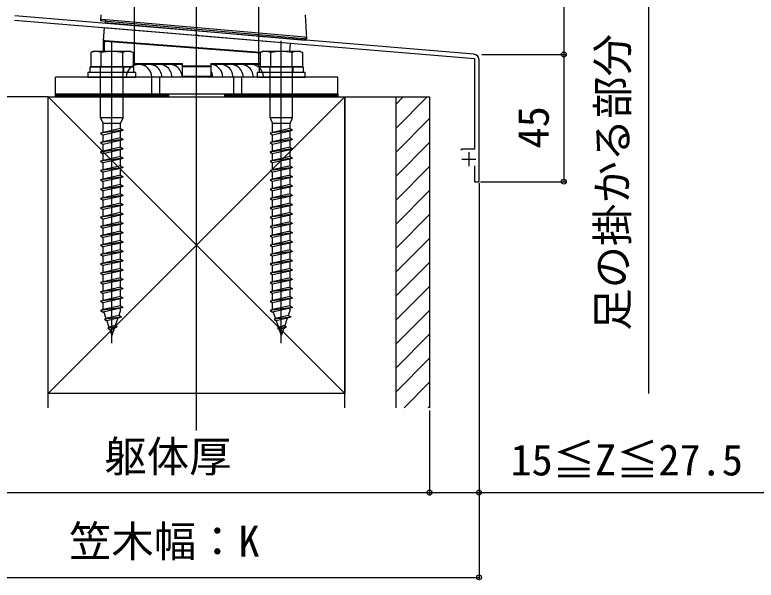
# Model space of a CAD drawing. Units: millimetres, scale not verified. Extents: x -875 to 875, y -1300 to 1293.
# Drawn here: x -674.4 to -411.9, y -229.8 to -29.7 of the extents above; entities that cross this region are included whole.
import ezdxf
from ezdxf.enums import TextEntityAlignment as Align

# ---------------------------------------------------------------- set-up
doc = ezdxf.new("R2010")
doc.units = ezdxf.units.MM
doc.header["$LTSCALE"] = 8
for name, color, linetype in [('0-3_YKK_11', 7, 'Continuous'), ('0-5_YKK_13', 4, 'Continuous'), ('0-6_YKK_D', 6, 'Continuous'), ('0-8_YSS_K', 3, 'Continuous'), ('0-9_YSS_KE', 3, 'Continuous')]:
    doc.layers.add(name, color=color, linetype=linetype)
doc.styles.add('ＭＳ ゴシック', font='')
doc.styles.get('ＭＳ ゴシック').set_extended_font_data('MS Gothic')

msp = doc.modelspace()

# ---------------------------------------------------------------- linework, layer by layer
at = {"layer": '0-3_YKK_11'}
for p, q in [((-511.834, -43.649), (-674.354, -30.105)), ((-513.6, -78.301), (-513.6, -83.301)), ((-516.1, -80.801), (-511.1, -80.801))]:
    msp.add_line(p, q, dxfattribs=at)
for points in [[(-674.478, -31.6), (-610.457, -36.935), (-610.264, -36.831), (-609.716, -36.877), (-609.543, -37.011), (-511.6, -45.173), (-511.6, -77.301), (-516.016, -77.301), (-516.499, -77.672)], [(-511.6, -83.201), (-511.6, -88.801), (-510, -88.801), (-510, -45.642)]]:
    msp.add_lwpolyline(points, dxfattribs=at)
msp.add_arc((-512, -45.642), 2, 360, 85.23635, dxfattribs=at)
at = {"layer": '0-5_YKK_13'}
for p, q in [((-632, -35.14), (-632, 155.699)), ((-588, -38.807), (-588, 155.699)), ((-643.502, -31.845), (-643.502, -31.345)), ((-571.498, -37.644), (-643.502, -31.345)), ((-642.271, -31.953), (-642.228, -31.456)), ((-571, -38.188), (-571.442, -29.749)), ((-643.001, -31.889), (-571.999, -38.101)), ((-642.271, -31.953), (-642.327, -32.592)), ((-571.597, -38.78), (-642.327, -32.592)), ((-642.905, -38.865), (-642.557, -34.26)), ((-642.557, -34.26), (-576.783, -39.741)), ((-632, -47.595), (-632, -35.14)), ((-643, -39.166), (-642.7, -39.166)), ((-643, -42.701), (-643, -39.166)), ((-642.905, -38.865), (-587.389, -43.07)), ((-642.7, -39.166), (-642.7, -42.701)), ((-587.5, -43.363), (-642.335, -39.209)), ((-587.389, -43.07), (-642.312, -38.909)), ((-640, -145.926), (-640, -38.891)), ((-588, -48.279), (-588, -38.807)), ((-580, -145.926), (-580, -38.891)), ((-571.999, -38.101), (-571, -38.188)), ((-571.498, -37.644), (-571.498, -38.144)), ((-577.007, -42.701), (-576.783, -39.741)), ((-646.75, -42.701), (-647.5, -43.134)), ((-647.5, -43.134), (-647.5, -48.201)), ((-633.25, -42.701), (-646.75, -42.701)), ((-643.758, -48.201), (-643.758, -43.134)), ((-636.242, -43.134), (-636.242, -48.201)), ((-633.25, -42.701), (-632.5, -43.134)), ((-632.5, -43.134), (-632.5, -48.201)), ((-586.75, -42.701), (-587.5, -43.134)), ((-587.5, -43.134), (-587.5, -48.201)), ((-573.25, -42.701), (-586.75, -42.701)), ((-583.758, -48.201), (-583.758, -43.134)), ((-576.242, -43.134), (-576.242, -48.201)), ((-573.25, -42.701), (-572.5, -43.134)), ((-572.5, -43.134), (-572.5, -48.201)), ((-632.5, -47.001), (-615, -47.001)), ((-615, -48.101), (-615, -47.001)), ((-605, -47.001), (-605, -48.101)), ((-605, -47.001), (-587.5, -47.001)), ((-632.5, -48.201), (-647.5, -48.201)), ((-644.1, -48.201), (-644.1, -50.201)), ((-644, -66.201), (-644, -48.201)), ((-636, -66.201), (-636, -48.201)), ((-635.9, -48.201), (-635.9, -50.201)), ((-615, -47.301), (-632.5, -47.301)), ((-615, -47.801), (-605, -47.801)), ((-615, -51.501), (-615, -48.101)), ((-605, -48.101), (-615, -48.101)), ((-587.5, -47.301), (-605, -47.301)), ((-605, -48.101), (-605, -51.501)), ((-572.5, -48.201), (-587.5, -48.201)), ((-584.1, -48.201), (-584.1, -50.201)), ((-584, -66.201), (-584, -48.201)), ((-576, -66.201), (-576, -48.201)), ((-575.9, -48.201), (-575.9, -50.201)), ((-560, -51.801), (-660, -51.801)), ((-660, -57.801), (-660, -51.801)), ((-625.914, -51.801), (-625.914, -57.801)), ((-623.086, -51.801), (-623.086, -57.801)), ((-615, -51.501), (-614.7, -51.501)), ((-605.3, -51.801), (-614.7, -51.801)), ((-610, -57.801), (-610, -51.801)), ((-596.914, -51.801), (-596.914, -57.801)), ((-594.086, -51.801), (-594.086, -57.801)), ((-560, -57.801), (-560, -51.801)), ((-560, -57.801), (-660, -57.801)), ((-658.779, -58.801), (-658.379, -58.401)), ((-654.289, -58.801), (-653.889, -58.401)), ((-649.799, -58.801), (-649.399, -58.401)), ((-645.309, -58.801), (-644.909, -58.401)), ((-642.25, -57.801), (-642.25, -58.801)), ((-640.818, -58.801), (-640.418, -58.401)), ((-637.75, -57.801), (-637.75, -58.801)), ((-636.328, -58.801), (-635.928, -58.401)), ((-631.838, -58.801), (-631.438, -58.401)), ((-627.348, -58.801), (-626.948, -58.401)), ((-622.858, -58.801), (-622.458, -58.401)), ((-598.779, -58.801), (-598.379, -58.401)), ((-594.289, -58.801), (-593.889, -58.401)), ((-589.799, -58.801), (-589.399, -58.401)), ((-585.309, -58.801), (-584.909, -58.401)), ((-582.25, -57.801), (-582.25, -58.801)), ((-580.818, -58.801), (-580.418, -58.401)), ((-577.75, -57.801), (-577.75, -58.801)), ((-576.328, -58.801), (-575.928, -58.401)), ((-571.838, -58.801), (-571.438, -58.401)), ((-567.348, -58.801), (-566.948, -58.401)), ((-562.858, -58.801), (-562.458, -58.401)), ((-636, -66.201), (-644, -66.201)), ((-644, -66.201), (-643.1, -68.201)), ((-636.9, -68.201), (-643.1, -68.201)), ((-643.1, -71.379), (-643.1, -68.201)), ((-636.9, -68.201), (-636, -66.201)), ((-636.9, -70.001), (-636.9, -68.201)), ((-576, -66.201), (-584, -66.201)), ((-584, -66.201), (-583.1, -68.201)), ((-576.9, -68.201), (-583.1, -68.201)), ((-583.1, -71.379), (-583.1, -68.201)), ((-576.9, -68.201), (-576, -66.201)), ((-576.9, -70.001), (-576.9, -68.201)), ((-636, -70.601), (-644, -71.679)), ((-576, -70.601), (-584, -71.679)), ((-636.9, -70.901), (-643.1, -72.279)), ((-643.1, -74.679), (-643.1, -72.279)), ((-636.9, -73.301), (-636.9, -70.901)), ((-576.9, -70.901), (-583.1, -72.279)), ((-583.1, -74.679), (-583.1, -72.279)), ((-576.9, -73.301), (-576.9, -70.901)), ((-636, -73.901), (-644, -74.979)), ((-636.9, -74.201), (-643.1, -75.579)), ((-643.1, -77.979), (-643.1, -75.579)), ((-636.9, -76.601), (-636.9, -74.201)), ((-576, -73.901), (-584, -74.979)), ((-576.9, -74.201), (-583.1, -75.579)), ((-583.1, -77.979), (-583.1, -75.579)), ((-576.9, -76.601), (-576.9, -74.201)), ((-636, -77.221), (-644, -78.299)), ((-644, -78.279), (-644, -78.299)), ((-644, -78.299), (-643.1, -78.899)), ((-636.9, -77.521), (-643.1, -78.899)), ((-636.9, -76.601), (-636, -77.201)), ((-636, -77.221), (-636.9, -77.521)), ((-636.9, -79.901), (-636.9, -77.521)), ((-636, -77.201), (-636, -77.221)), ((-576, -77.221), (-584, -78.299)), ((-584, -78.279), (-584, -78.299)), ((-584, -78.299), (-583.1, -78.899)), ((-576.9, -77.521), (-583.1, -78.899)), ((-576.9, -76.601), (-576, -77.201)), ((-576, -77.221), (-576.9, -77.521)), ((-576.9, -79.901), (-576.9, -77.521)), ((-576, -77.201), (-576, -77.221)), ((-636, -80.501), (-644, -81.579)), ((-643.1, -81.279), (-643.1, -78.899)), ((-636.9, -80.801), (-643.1, -82.179)), ((-636.9, -83.201), (-636.9, -80.801)), ((-576, -80.501), (-584, -81.579)), ((-583.1, -81.279), (-583.1, -78.899)), ((-576.9, -80.801), (-583.1, -82.179)), ((-576.9, -83.201), (-576.9, -80.801)), ((-636, -83.801), (-644, -84.879)), ((-643.1, -84.579), (-643.1, -82.179)), ((-576, -83.801), (-584, -84.879)), ((-583.1, -84.579), (-583.1, -82.179)), ((-636.9, -84.101), (-643.1, -85.479)), ((-643.1, -87.879), (-643.1, -85.479)), ((-636.9, -86.501), (-636.9, -84.101)), ((-576.9, -84.101), (-583.1, -85.479)), ((-583.1, -87.879), (-583.1, -85.479)), ((-576.9, -86.501), (-576.9, -84.101)), ((-636, -87.101), (-644, -88.179)), ((-636.9, -87.401), (-643.1, -88.779)), ((-643.1, -91.179), (-643.1, -88.779)), ((-636.9, -89.801), (-636.9, -87.401)), ((-576, -87.101), (-584, -88.179)), ((-576.9, -87.401), (-583.1, -88.779)), ((-583.1, -91.179), (-583.1, -88.779)), ((-576.9, -89.801), (-576.9, -87.401)), ((-636, -90.401), (-644, -91.479)), ((-636.9, -90.701), (-643.1, -92.079)), ((-636.9, -93.101), (-636.9, -90.701)), ((-576, -90.401), (-584, -91.479)), ((-576.9, -90.701), (-583.1, -92.079)), ((-576.9, -93.101), (-576.9, -90.701)), ((-636, -93.701), (-644, -94.779)), ((-643.1, -94.479), (-643.1, -92.079)), ((-636.9, -94.001), (-643.1, -95.379)), ((-636.9, -96.401), (-636.9, -94.001)), ((-576, -93.701), (-584, -94.779)), ((-583.1, -94.479), (-583.1, -92.079)), ((-576.9, -94.001), (-583.1, -95.379)), ((-576.9, -96.401), (-576.9, -94.001)), ((-636, -97.001), (-644, -98.079)), ((-643.1, -97.779), (-643.1, -95.379)), ((-576, -97.001), (-584, -98.079)), ((-583.1, -97.779), (-583.1, -95.379)), ((-636.9, -97.301), (-643.1, -98.679)), ((-643.1, -101.079), (-643.1, -98.679)), ((-636.9, -99.701), (-636.9, -97.301)), ((-636.9, -99.701), (-636, -100.301)), ((-576.9, -97.301), (-583.1, -98.679)), ((-583.1, -101.079), (-583.1, -98.679)), ((-576.9, -99.701), (-576.9, -97.301)), ((-576.9, -99.701), (-576, -100.301)), ((-636, -100.321), (-644, -101.399)), ((-644, -101.379), (-644, -101.399)), ((-644, -101.399), (-643.1, -101.999)), ((-636.9, -100.621), (-643.1, -101.999)), ((-643.1, -104.379), (-643.1, -101.999)), ((-636, -100.321), (-636.9, -100.621)), ((-636.9, -103.001), (-636.9, -100.621)), ((-636, -100.301), (-636, -100.321)), ((-576, -100.321), (-584, -101.399)), ((-584, -101.379), (-584, -101.399)), ((-584, -101.399), (-583.1, -101.999)), ((-576.9, -100.621), (-583.1, -101.999)), ((-583.1, -104.379), (-583.1, -101.999)), ((-576, -100.321), (-576.9, -100.621)), ((-576.9, -103.001), (-576.9, -100.621)), ((-576, -100.301), (-576, -100.321)), ((-636, -103.601), (-644, -104.679)), ((-636.9, -103.901), (-643.1, -105.279)), ((-636.9, -106.301), (-636.9, -103.901)), ((-576, -103.601), (-584, -104.679)), ((-576.9, -103.901), (-583.1, -105.279)), ((-576.9, -106.301), (-576.9, -103.901)), ((-636, -106.901), (-644, -107.979)), ((-643.1, -107.679), (-643.1, -105.279)), ((-636.9, -107.201), (-643.1, -108.579)), ((-636.9, -109.601), (-636.9, -107.201)), ((-576, -106.901), (-584, -107.979)), ((-583.1, -107.679), (-583.1, -105.279)), ((-576.9, -107.201), (-583.1, -108.579)), ((-576.9, -109.601), (-576.9, -107.201)), ((-636, -110.201), (-644, -111.279)), ((-643.1, -110.979), (-643.1, -108.579)), ((-576, -110.201), (-584, -111.279)), ((-583.1, -110.979), (-583.1, -108.579)), ((-636.9, -110.501), (-643.1, -111.879)), ((-643.1, -114.279), (-643.1, -111.879)), ((-636.9, -112.901), (-636.9, -110.501)), ((-576.9, -110.501), (-583.1, -111.879)), ((-583.1, -114.279), (-583.1, -111.879)), ((-576.9, -112.901), (-576.9, -110.501)), ((-636, -113.501), (-644, -114.579)), ((-636.9, -113.801), (-643.1, -115.179)), ((-643.1, -117.579), (-643.1, -115.179)), ((-636.9, -116.201), (-636.9, -113.801)), ((-576, -113.501), (-584, -114.579)), ((-576.9, -113.801), (-583.1, -115.179)), ((-583.1, -117.579), (-583.1, -115.179)), ((-576.9, -116.201), (-576.9, -113.801)), ((-636, -116.801), (-644, -117.879)), ((-636.9, -117.101), (-643.1, -118.479)), ((-636.9, -119.501), (-636.9, -117.101)), ((-576, -116.801), (-584, -117.879)), ((-576.9, -117.101), (-583.1, -118.479)), ((-576.9, -119.501), (-576.9, -117.101)), ((-636, -120.101), (-644, -121.179)), ((-643.1, -120.879), (-643.1, -118.479)), ((-636.9, -120.401), (-643.1, -121.779)), ((-636.9, -122.801), (-636.9, -120.401)), ((-576, -120.101), (-584, -121.179)), ((-583.1, -120.879), (-583.1, -118.479)), ((-576.9, -120.401), (-583.1, -121.779)), ((-576.9, -122.801), (-576.9, -120.401)), ((-643.1, -124.179), (-643.1, -121.779)), ((-583.1, -124.179), (-583.1, -121.779)), ((-636, -123.401), (-644, -124.479)), ((-636.9, -123.701), (-643.1, -125.079)), ((-643.1, -127.479), (-643.1, -125.079)), ((-636.9, -126.101), (-636.9, -123.701)), ((-576, -123.401), (-584, -124.479)), ((-576.9, -123.701), (-583.1, -125.079)), ((-583.1, -127.479), (-583.1, -125.079)), ((-576.9, -126.101), (-576.9, -123.701)), ((-636, -126.701), (-644, -127.779)), ((-636.9, -127.001), (-643.1, -128.379)), ((-643.1, -130.779), (-643.1, -128.379)), ((-636.9, -129.401), (-636.9, -127.001)), ((-576, -126.701), (-584, -127.779)), ((-576.9, -127.001), (-583.1, -128.379)), ((-583.1, -130.779), (-583.1, -128.379)), ((-576.9, -129.401), (-576.9, -127.001)), ((-636, -130.001), (-644, -131.079)), ((-636.9, -130.301), (-643.1, -131.679)), ((-636.9, -132.701), (-636.9, -130.301)), ((-576, -130.001), (-584, -131.079)), ((-576.9, -130.301), (-583.1, -131.679)), ((-576.9, -132.701), (-576.9, -130.301)), ((-636, -133.301), (-644, -134.379)), ((-643.1, -134.079), (-643.1, -131.679)), ((-636.9, -133.601), (-643.1, -134.979)), ((-636.9, -134.198), (-636.9, -133.601)), ((-576, -133.301), (-584, -134.379)), ((-583.1, -134.079), (-583.1, -131.679)), ((-576.9, -133.601), (-583.1, -134.979)), ((-576.9, -134.198), (-576.9, -133.601)), ((-642.85, -134.924), (-642.083, -137.153)), ((-637.572, -136.151), (-642.083, -137.153)), ((-636.9, -134.198), (-637.572, -136.151)), ((-636.564, -136.677), (-637.572, -136.151)), ((-582.85, -134.924), (-582.083, -137.153)), ((-577.572, -136.151), (-582.083, -137.153)), ((-576.9, -134.198), (-577.572, -136.151)), ((-576.564, -136.677), (-577.572, -136.151)), ((-636.564, -136.677), (-642.552, -137.484)), ((-642.083, -137.153), (-642.552, -137.484)), ((-642.552, -137.484), (-641.795, -137.989)), ((-637.908, -137.125), (-641.795, -137.989)), ((-641.795, -137.989), (-641.027, -140.219)), ((-637.908, -137.125), (-638.803, -139.724)), ((-636.564, -136.677), (-637.908, -137.125)), ((-576.564, -136.677), (-582.552, -137.484)), ((-582.083, -137.153), (-582.552, -137.484)), ((-582.552, -137.484), (-581.795, -137.989)), ((-577.908, -137.125), (-581.795, -137.989)), ((-581.795, -137.989), (-581.027, -140.219)), ((-577.908, -137.125), (-578.803, -139.724)), ((-576.564, -136.677), (-577.908, -137.125)), ((-638.11, -140.186), (-641.381, -140.626)), ((-641.027, -140.219), (-641.381, -140.626)), ((-641.381, -140.626), (-640.739, -141.055)), ((-638.803, -139.724), (-641.027, -140.219)), ((-639.138, -140.699), (-640.739, -141.055)), ((-640.739, -141.055), (-640, -143.201)), ((-639.138, -140.699), (-640, -143.201)), ((-638.11, -140.186), (-639.138, -140.699)), ((-638.803, -139.724), (-638.11, -140.186)), ((-578.11, -140.186), (-581.381, -140.626)), ((-581.027, -140.219), (-581.381, -140.626)), ((-581.381, -140.626), (-580.739, -141.055)), ((-578.803, -139.724), (-581.027, -140.219)), ((-579.138, -140.699), (-580.739, -141.055)), ((-580.739, -141.055), (-580, -143.201)), ((-579.138, -140.699), (-580, -143.201)), ((-578.11, -140.186), (-579.138, -140.699)), ((-578.803, -139.724), (-578.11, -140.186))]:
    msp.add_line(p, q, dxfattribs=at)
for points in [[(-643.892, -29.749), (-644, -31.801), (-643.001, -31.889)], [(-642.7, -39.166), (-642.69, -39.105), (-642.681, -39.047), (-642.673, -38.993), (-642.666, -38.947), (-642.66, -38.911), (-642.656, -38.885), (-642.654, -38.872), (-642.654, -38.87)], [(-642.312, -38.909), (-642.397, -38.902), (-642.654, -38.87)], [(-642.335, -39.209), (-642.33, -39.144), (-642.325, -39.083), (-642.321, -39.027), (-642.317, -38.98), (-642.315, -38.944), (-642.313, -38.92), (-642.312, -38.91), (-642.312, -38.909)], [(-571.498, -37.644), (-571.542, -38.141), (-571.597, -38.78)], [(-614.7, -51.501), (-605.3, -51.501), (-605, -51.501)], [(-636.9, -70.001), (-643.1, -71.379), (-644, -71.679), (-643.1, -72.279)], [(-636.9, -70.001), (-636, -70.601), (-636.9, -70.901)], [(-576.9, -70.001), (-583.1, -71.379), (-584, -71.679), (-583.1, -72.279)], [(-576.9, -70.001), (-576, -70.601), (-576.9, -70.901)], [(-636.9, -73.301), (-643.1, -74.679), (-644, -74.979), (-643.1, -75.579)], [(-636.9, -73.301), (-636, -73.901), (-636.9, -74.201)], [(-576.9, -73.301), (-583.1, -74.679), (-584, -74.979), (-583.1, -75.579)], [(-576.9, -73.301), (-576, -73.901), (-576.9, -74.201)], [(-636.9, -76.601), (-643.1, -77.979), (-644, -78.279)], [(-576.9, -76.601), (-583.1, -77.979), (-584, -78.279)], [(-636.9, -79.901), (-643.1, -81.279), (-644, -81.579), (-643.1, -82.179)], [(-636.9, -79.901), (-636, -80.501), (-636.9, -80.801)], [(-576.9, -79.901), (-583.1, -81.279), (-584, -81.579), (-583.1, -82.179)], [(-576.9, -79.901), (-576, -80.501), (-576.9, -80.801)], [(-636.9, -83.201), (-643.1, -84.579), (-644, -84.879), (-643.1, -85.479)], [(-636.9, -83.201), (-636, -83.801), (-636.9, -84.101)], [(-576.9, -83.201), (-583.1, -84.579), (-584, -84.879), (-583.1, -85.479)], [(-576.9, -83.201), (-576, -83.801), (-576.9, -84.101)], [(-636.9, -86.501), (-643.1, -87.879), (-644, -88.179), (-643.1, -88.779)], [(-636.9, -86.501), (-636, -87.101), (-636.9, -87.401)], [(-576.9, -86.501), (-583.1, -87.879), (-584, -88.179), (-583.1, -88.779)], [(-576.9, -86.501), (-576, -87.101), (-576.9, -87.401)], [(-636.9, -89.801), (-643.1, -91.179), (-644, -91.479), (-643.1, -92.079)], [(-636.9, -89.801), (-636, -90.401), (-636.9, -90.701)], [(-576.9, -89.801), (-583.1, -91.179), (-584, -91.479), (-583.1, -92.079)], [(-576.9, -89.801), (-576, -90.401), (-576.9, -90.701)], [(-636.9, -93.101), (-643.1, -94.479), (-644, -94.779), (-643.1, -95.379)], [(-636.9, -93.101), (-636, -93.701), (-636.9, -94.001)], [(-576.9, -93.101), (-583.1, -94.479), (-584, -94.779), (-583.1, -95.379)], [(-576.9, -93.101), (-576, -93.701), (-576.9, -94.001)], [(-636.9, -96.401), (-643.1, -97.779), (-644, -98.079), (-643.1, -98.679)], [(-636.9, -96.401), (-636, -97.001), (-636.9, -97.301)], [(-576.9, -96.401), (-583.1, -97.779), (-584, -98.079), (-583.1, -98.679)], [(-576.9, -96.401), (-576, -97.001), (-576.9, -97.301)], [(-636.9, -99.701), (-643.1, -101.079), (-644, -101.379)], [(-576.9, -99.701), (-583.1, -101.079), (-584, -101.379)], [(-636.9, -103.001), (-643.1, -104.379), (-644, -104.679), (-643.1, -105.279)], [(-636.9, -103.001), (-636, -103.601), (-636.9, -103.901)], [(-576.9, -103.001), (-583.1, -104.379), (-584, -104.679), (-583.1, -105.279)], [(-576.9, -103.001), (-576, -103.601), (-576.9, -103.901)], [(-636.9, -106.301), (-643.1, -107.679), (-644, -107.979), (-643.1, -108.579)], [(-636.9, -106.301), (-636, -106.901), (-636.9, -107.201)], [(-576.9, -106.301), (-583.1, -107.679), (-584, -107.979), (-583.1, -108.579)], [(-576.9, -106.301), (-576, -106.901), (-576.9, -107.201)], [(-636.9, -109.601), (-643.1, -110.979), (-644, -111.279), (-643.1, -111.879)], [(-636.9, -109.601), (-636, -110.201), (-636.9, -110.501)], [(-576.9, -109.601), (-583.1, -110.979), (-584, -111.279), (-583.1, -111.879)], [(-576.9, -109.601), (-576, -110.201), (-576.9, -110.501)], [(-636.9, -112.901), (-643.1, -114.279), (-644, -114.579), (-643.1, -115.179)], [(-636.9, -112.901), (-636, -113.501), (-636.9, -113.801)], [(-576.9, -112.901), (-583.1, -114.279), (-584, -114.579), (-583.1, -115.179)], [(-576.9, -112.901), (-576, -113.501), (-576.9, -113.801)], [(-636.9, -116.201), (-643.1, -117.579), (-644, -117.879), (-643.1, -118.479)], [(-636.9, -116.201), (-636, -116.801), (-636.9, -117.101)], [(-576.9, -116.201), (-583.1, -117.579), (-584, -117.879), (-583.1, -118.479)], [(-576.9, -116.201), (-576, -116.801), (-576.9, -117.101)], [(-636.9, -119.501), (-643.1, -120.879), (-644, -121.179), (-643.1, -121.779)], [(-636.9, -119.501), (-636, -120.101), (-636.9, -120.401)], [(-576.9, -119.501), (-583.1, -120.879), (-584, -121.179), (-583.1, -121.779)], [(-576.9, -119.501), (-576, -120.101), (-576.9, -120.401)], [(-636.9, -122.801), (-643.1, -124.179), (-644, -124.479), (-643.1, -125.079)], [(-636.9, -122.801), (-636, -123.401), (-636.9, -123.701)], [(-576.9, -122.801), (-583.1, -124.179), (-584, -124.479), (-583.1, -125.079)], [(-576.9, -122.801), (-576, -123.401), (-576.9, -123.701)], [(-636.9, -126.101), (-643.1, -127.479), (-644, -127.779), (-643.1, -128.379)], [(-636.9, -126.101), (-636, -126.701), (-636.9, -127.001)], [(-576.9, -126.101), (-583.1, -127.479), (-584, -127.779), (-583.1, -128.379)], [(-576.9, -126.101), (-576, -126.701), (-576.9, -127.001)], [(-636.9, -129.401), (-643.1, -130.779), (-644, -131.079), (-643.1, -131.679)], [(-636.9, -129.401), (-636, -130.001), (-636.9, -130.301)], [(-576.9, -129.401), (-583.1, -130.779), (-584, -131.079), (-583.1, -131.679)], [(-576.9, -129.401), (-576, -130.001), (-576.9, -130.301)], [(-636.9, -132.701), (-643.1, -134.079), (-644, -134.379), (-643.1, -134.979)], [(-636.9, -132.701), (-636, -133.301), (-636.9, -133.601)], [(-576.9, -132.701), (-583.1, -134.079), (-584, -134.379), (-583.1, -134.979)], [(-576.9, -132.701), (-576, -133.301), (-576.9, -133.601)]]:
    msp.add_lwpolyline(points, dxfattribs=at)
for points in [[(-647.7, -48.201), (-632.3, -48.201), (-632.3, -50.201), (-647.7, -50.201)], [(-587.7, -48.201), (-572.3, -48.201), (-572.3, -50.201), (-587.7, -50.201)], [(-648.5, -51.801), (-631.5, -51.801), (-631.5, -50.201), (-648.5, -50.201)], [(-588.5, -51.801), (-571.5, -51.801), (-571.5, -50.201), (-588.5, -50.201)], [(-660, -57.801), (-620, -57.801), (-620, -58.401), (-660, -58.401)], [(-660, -58.401), (-620, -58.401), (-620, -58.801), (-660, -58.801)], [(-600, -57.801), (-560, -57.801), (-560, -58.401), (-600, -58.401)], [(-600, -58.401), (-560, -58.401), (-560, -58.801), (-600, -58.801)]]:
    msp.add_lwpolyline(points, close=True, dxfattribs=at)
for centre, radius, start, end in [((-642.7, -39.166), 0.3, 81.10352, 180), ((-645.629, -46.959), 4.258, 63.93616, 116.06384), ((-640, -59.228), 16.527, 76.85543, 103.14457), ((-634.371, -46.959), 4.258, 63.93616, 116.06384), ((-585.629, -46.959), 4.258, 63.93616, 116.06384), ((-580, -59.228), 16.527, 76.85543, 103.14457), ((-574.371, -46.959), 4.258, 63.93616, 116.06384), ((-630.4, -51.801), 4.5, 0, 180), ((-626.8, -51.801), 4.5, 0, 113.57818), ((-623.2, -51.801), 4.5, 0, 113.57818), ((-619.6, -51.801), 4.5, 0, 113.57818), ((-616, -51.801), 4.5, 77.1604, 113.57818), ((-605.2, -51.801), 4.5, 0, 87.4527), ((-608.8, -51.801), 4.5, 0, 32.38757), ((-601.6, -51.801), 4.5, 0, 113.57818), ((-598, -51.801), 4.5, 0, 113.57818), ((-594.4, -51.801), 4.5, 0, 113.57818), ((-590.8, -51.801), 4.5, 0, 113.57818), ((-614.7, -51.501), 0.3, 180, 270), ((-605.3, -51.501), 0.3, 270, 0)]:
    msp.add_arc(centre, radius, start, end, dxfattribs=at)
msp.add_ellipse((-642.552, -36.852), major_axis=(3.205, -0.794), ratio=0.696506, start_param=4.8377045, end_param=4.9500941, dxfattribs=at)
at = {"layer": '0-6_YKK_D'}
for p, q in [((-480, 31.199), (-480, -43.801)), ((-450, 31.199), (-450, -163.801)), ((-509, -43.801), (-479, -43.801)), ((-509, -43.801), (-479, -43.801)), ((-480, -43.801), (-480, -88.801)), ((-509.5, -88.801), (-479, -88.801)), ((-510, -89.301), (-510, -199.801)), ((-510, -89.301), (-510, -229.801)), ((-527.5, -169.801), (-527.5, -199.801)), ((-527.5, -169.801), (-527.5, -199.801)), ((-692.5, -198.801), (-527.5, -198.801)), ((-710, -228.801), (-510, -228.801))]:
    msp.add_line(p, q, dxfattribs=at)
msp.add_lwpolyline([(-527.5, -198.801), (-510, -198.801), (-383, -198.801)], dxfattribs=at)
for centre in [(-480, -43.801), (-480, -43.801), (-480, -88.801), (-527.5, -198.801), (-527.5, -198.801), (-510, -198.801), (-510, -228.801)]:
    msp.add_circle(centre, 0.875, dxfattribs=at)
at = {"layer": '0-8_YSS_K'}
for p, q in [((-610, -176.801), (-610, 155.699)), ((-662.5, -58.801), (-557.5, -163.801)), ((-557.5, -58.801), (-662.5, -163.801)), ((-662.5, -168.801), (-662.5, -58.801)), ((-557.5, -168.801), (-557.5, -58.801)), ((-539.5, -58.801), (-539.5, -168.801)), ((-528.347, -58.801), (-539.5, -69.955)), ((-536.832, -58.801), (-539.5, -61.469)), ((-527.5, -66.44), (-539.5, -78.44)), ((-527.5, -74.925), (-539.5, -86.925)), ((-527.5, -83.41), (-539.5, -95.41)), ((-527.5, -91.896), (-539.5, -103.896)), ((-527.5, -100.381), (-539.5, -112.381)), ((-527.5, -108.866), (-539.5, -120.866)), ((-527.5, -117.351), (-539.5, -129.351)), ((-527.5, -125.837), (-539.5, -137.837)), ((-527.5, -134.322), (-539.5, -146.322)), ((-527.5, -142.807), (-539.5, -154.807)), ((-527.5, -151.293), (-539.5, -163.293)), ((-527.5, -159.778), (-536.523, -168.801)), ((-527.5, -168.263), (-528.038, -168.801))]:
    msp.add_line(p, q, dxfattribs=at)
for points in [[(-662.5, -58.801), (-680.5, -58.801), (-680.5, -168.801)], [(-557.5, -58.801), (-539.5, -58.801), (-539.5, -168.801)], [(-539.5, -58.801), (-527.5, -58.801), (-527.5, -168.801)]]:
    msp.add_lwpolyline(points, dxfattribs=at)
at = {"layer": '0-9_YSS_KE'}
msp.add_lwpolyline([(-662.5, -58.801), (-557.5, -58.801), (-557.5, -163.801), (-662.5, -163.801)], close=True, dxfattribs=at)

# ---------------------------------------------------------------- texts
at = {"layer": '0-6_YKK_D', "style": 'ＭＳ ゴシック'}
for s, p in [('足の掛かる部分', (-453.96, -141.557)), ('45', (-482, -77.04))]:
    msp.add_text(s, height=11, rotation=90, dxfattribs=at).set_placement(p, align=Align.BOTTOM_LEFT)
for s, p in [('躯体厚', (-642.642, -194.841)), ('15≦Z≦27.5', (-498.864, -196.034)), ('笠木幅：K', (-655.17, -224.841))]:
    msp.add_text(s, height=11, dxfattribs=at).set_placement(p, align=Align.BOTTOM_LEFT)

doc.saveas('drawing.dxf')
